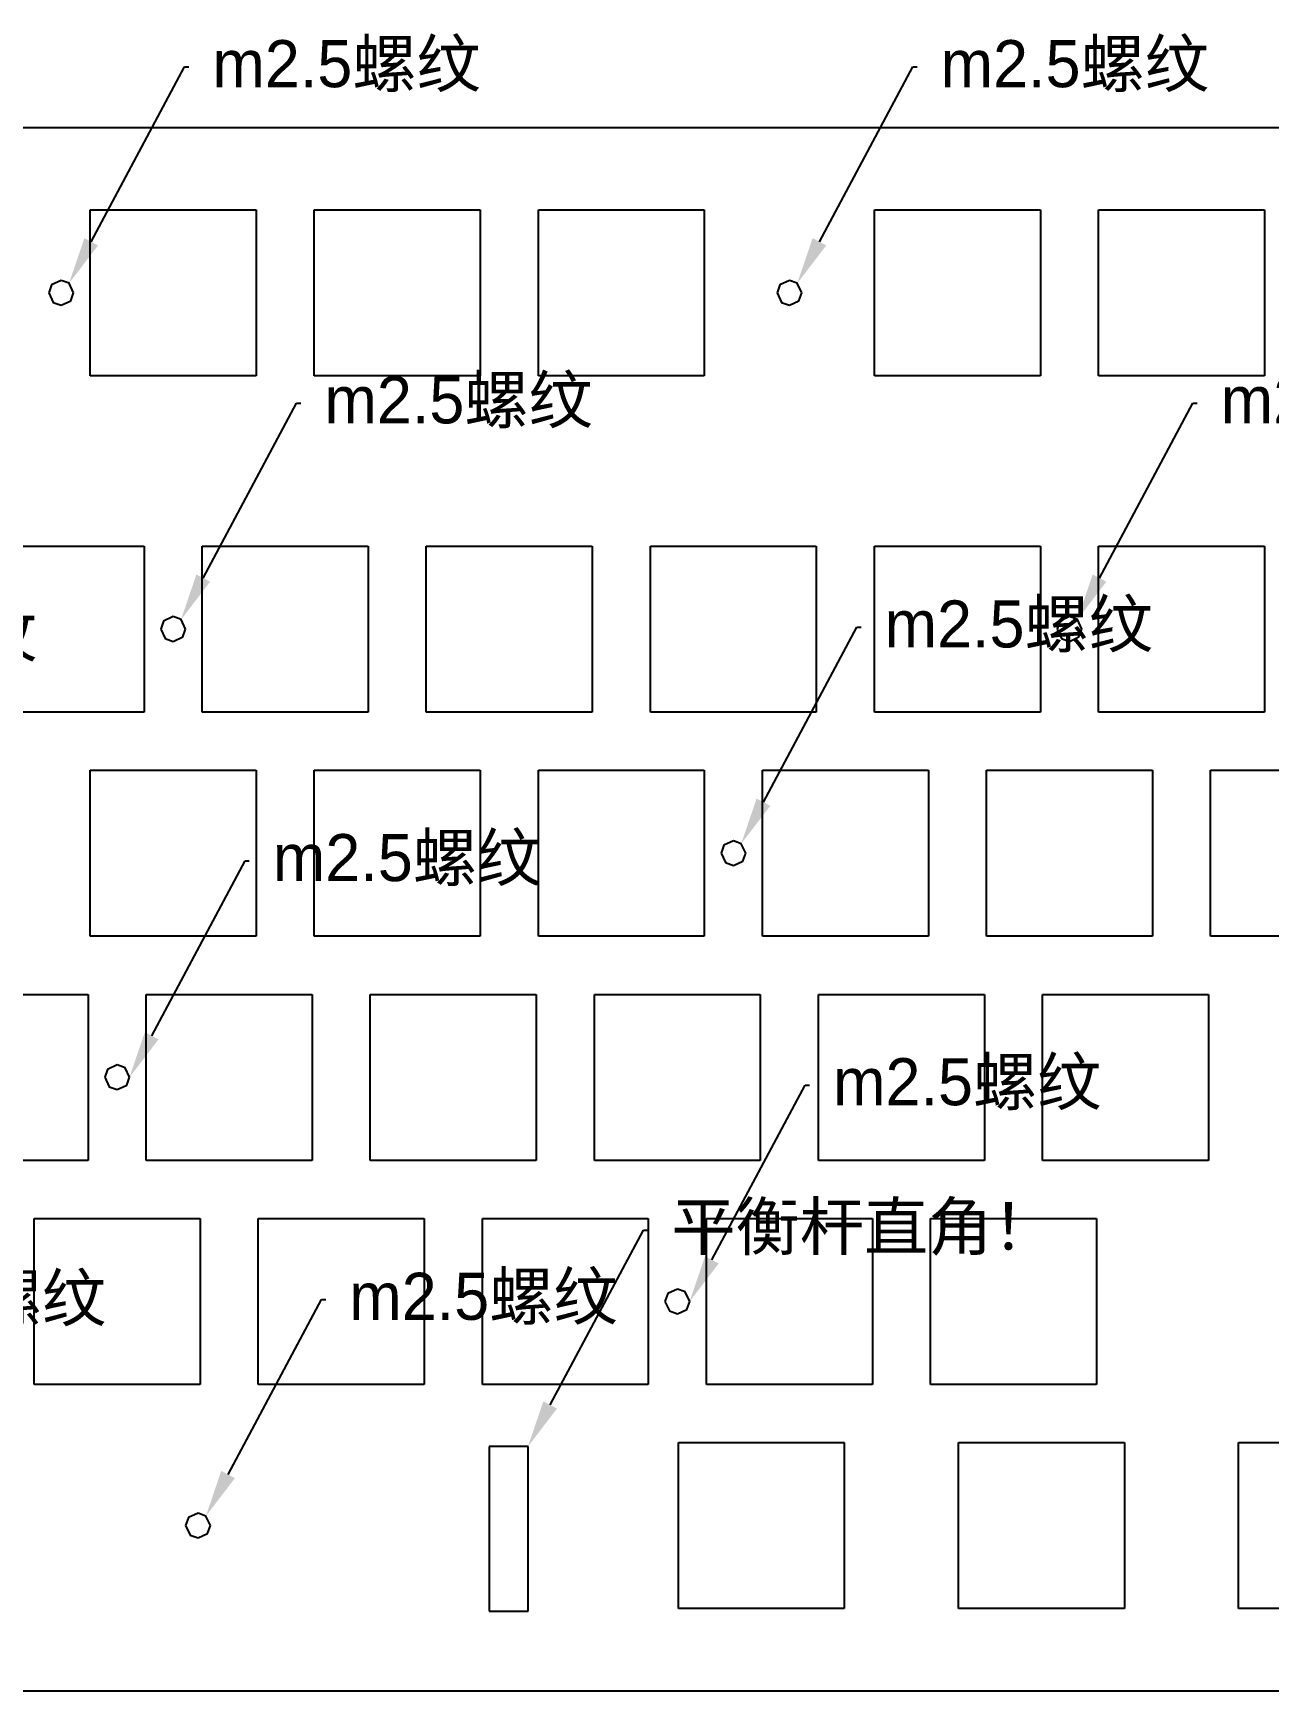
# Model space of a CAD drawing. Header units: millimetres. Extents: x -38 to 344, y 35 to 195.
# Drawn here: x 105.4 to 210.4, y 37.9 to 178.8 of the extents above; entities that cross this region are included whole.
import ezdxf
from ezdxf import colors
from ezdxf.entities.mleader import LeaderData, LeaderLine
from ezdxf.math import Vec2, Vec3

# ---------------------------------------------------------------- set-up
doc = ezdxf.new("R2010")
doc.units = ezdxf.units.MM

msp = doc.modelspace()

# ---------------------------------------------------------------- linework, layer by layer
at = {"color": 7, "linetype": 'Continuous'}
for p, q in [((-38.34, 170.74), (272.98, 170.74)), ((110.26, 163.75), (124.36, 163.75)), ((110.26, 149.65), (110.26, 163.75)), ((124.36, 163.75), (124.36, 149.65)), ((129.3, 163.75), (143.4, 163.75)), ((129.3, 149.65), (129.3, 163.75)), ((143.4, 163.75), (143.4, 149.65)), ((148.34, 163.75), (162.44, 163.75)), ((148.34, 149.65), (148.34, 163.75)), ((162.44, 163.75), (162.44, 149.65)), ((176.9, 163.75), (191, 163.75)), ((176.9, 149.65), (176.9, 163.75)), ((191, 163.75), (191, 149.65)), ((195.94, 163.75), (210.04, 163.75)), ((195.94, 149.65), (195.94, 163.75)), ((210.04, 163.75), (210.04, 149.65)), ((124.36, 149.65), (110.26, 149.65)), ((143.4, 149.65), (129.3, 149.65)), ((162.44, 149.65), (148.34, 149.65)), ((191, 149.65), (176.9, 149.65)), ((210.04, 149.65), (195.94, 149.65)), ((100.74, 135.18), (114.84, 135.18)), ((114.84, 135.18), (114.84, 121.08)), ((119.78, 135.18), (133.88, 135.18)), ((119.78, 121.08), (119.78, 135.18)), ((133.88, 135.18), (133.88, 121.08)), ((138.82, 135.18), (152.92, 135.18)), ((138.82, 121.08), (138.82, 135.18)), ((152.92, 135.18), (152.92, 121.08)), ((157.86, 135.18), (171.96, 135.18)), ((157.86, 121.08), (157.86, 135.18)), ((171.96, 135.18), (171.96, 121.08)), ((176.9, 135.18), (191, 135.18)), ((176.9, 121.08), (176.9, 135.18)), ((191, 135.18), (191, 121.08)), ((195.94, 135.18), (210.04, 135.18)), ((195.94, 121.08), (195.94, 135.18)), ((210.04, 135.18), (210.04, 121.08)), ((114.84, 121.08), (100.74, 121.08)), ((133.88, 121.08), (119.78, 121.08)), ((152.92, 121.08), (138.82, 121.08)), ((171.96, 121.08), (157.86, 121.08)), ((191, 121.08), (176.9, 121.08)), ((210.04, 121.08), (195.94, 121.08)), ((110.26, 116.14), (124.36, 116.14)), ((110.26, 102.04), (110.26, 116.14)), ((124.36, 116.14), (124.36, 102.04)), ((129.3, 116.14), (143.4, 116.14)), ((129.3, 102.04), (129.3, 116.14)), ((143.4, 116.14), (143.4, 102.04)), ((148.34, 116.14), (162.44, 116.14)), ((148.34, 102.04), (148.34, 116.14)), ((162.44, 116.14), (162.44, 102.04)), ((167.38, 116.14), (181.48, 116.14)), ((167.38, 102.04), (167.38, 116.14)), ((181.48, 116.14), (181.48, 102.04)), ((186.42, 116.14), (200.52, 116.14)), ((186.42, 102.04), (186.42, 116.14)), ((200.52, 116.14), (200.52, 102.04)), ((205.46, 116.14), (219.56, 116.14)), ((205.46, 102.04), (205.46, 116.14)), ((124.36, 102.04), (110.26, 102.04)), ((143.4, 102.04), (129.3, 102.04)), ((162.44, 102.04), (148.34, 102.04)), ((181.48, 102.04), (167.38, 102.04)), ((200.52, 102.04), (186.42, 102.04)), ((219.56, 102.04), (205.46, 102.04)), ((95.98, 97.1), (110.08, 97.1)), ((110.08, 97.1), (110.08, 83)), ((115.02, 97.1), (129.12, 97.1)), ((115.02, 83), (115.02, 97.1)), ((129.12, 97.1), (129.12, 83)), ((134.06, 97.1), (148.16, 97.1)), ((134.06, 83), (134.06, 97.1)), ((148.16, 97.1), (148.16, 83)), ((153.1, 97.1), (167.2, 97.1)), ((153.1, 83), (153.1, 97.1)), ((167.2, 97.1), (167.2, 83)), ((172.14, 97.1), (186.24, 97.1)), ((172.14, 83), (172.14, 97.1)), ((186.24, 97.1), (186.24, 83)), ((191.18, 97.1), (205.28, 97.1)), ((191.18, 83), (191.18, 97.1)), ((205.28, 97.1), (205.28, 83)), ((110.08, 83), (95.98, 83)), ((129.12, 83), (115.02, 83)), ((148.16, 83), (134.06, 83)), ((167.2, 83), (153.1, 83)), ((186.24, 83), (172.14, 83)), ((205.28, 83), (191.18, 83)), ((105.5, 78.06), (119.6, 78.06)), ((105.5, 63.96), (105.5, 78.06)), ((119.6, 78.06), (119.6, 63.96)), ((124.54, 78.06), (138.64, 78.06)), ((124.54, 63.96), (124.54, 78.06)), ((138.64, 78.06), (138.64, 63.96)), ((143.58, 78.06), (157.68, 78.06)), ((143.58, 63.96), (143.58, 78.06)), ((157.68, 78.06), (157.68, 63.96)), ((162.62, 78.06), (176.72, 78.06)), ((162.62, 63.96), (162.62, 78.06)), ((176.72, 78.06), (176.72, 63.96)), ((181.66, 78.06), (195.76, 78.06)), ((181.66, 63.96), (181.66, 78.06)), ((195.76, 78.06), (195.76, 63.96)), ((119.6, 63.96), (105.5, 63.96)), ((138.64, 63.96), (124.54, 63.96)), ((157.68, 63.96), (143.58, 63.96)), ((176.72, 63.96), (162.62, 63.96)), ((195.76, 63.96), (181.66, 63.96)), ((147.46, 58.69), (144.17, 58.69)), ((144.17, 58.69), (144.17, 44.69)), ((147.46, 44.69), (147.46, 58.69)), ((160.24, 59.02), (174.34, 59.02)), ((160.24, 44.92), (160.24, 59.02)), ((174.34, 59.02), (174.34, 44.92)), ((184.04, 59.02), (198.14, 59.02)), ((184.04, 44.92), (184.04, 59.02)), ((198.14, 59.02), (198.14, 44.92)), ((207.84, 59.02), (221.94, 59.02)), ((207.84, 44.92), (207.84, 59.02)), ((144.17, 44.69), (147.46, 44.69)), ((174.34, 44.92), (160.24, 44.92)), ((198.14, 44.92), (184.04, 44.92)), ((221.94, 44.92), (207.84, 44.92)), ((-18.85, 37.93), (300.89, 37.93))]:
    msp.add_line(p, q, dxfattribs=at)
at = {"color": 7, "linetype": 'Continuous', "flags": 128}
for points in [[(107.79, 157.75), (106.98, 157.37), (106.74, 156.7)], [(108.84, 156.7), (108.46, 157.51), (107.79, 157.75)], [(169.67, 157.75), (168.86, 157.37), (168.62, 156.7)], [(170.72, 156.7), (170.34, 157.51), (169.67, 157.75)], [(106.74, 156.7), (107.12, 155.89), (107.79, 155.65)], [(107.79, 155.65), (108.6, 156.03), (108.84, 156.7)], [(168.62, 156.7), (169, 155.89), (169.67, 155.65)], [(169.67, 155.65), (170.48, 156.03), (170.72, 156.7)], [(117.31, 129.19), (116.5, 128.81), (116.26, 128.14)], [(118.36, 128.14), (117.98, 128.94), (117.31, 129.19)], [(193.47, 129.19), (192.66, 128.81), (192.42, 128.14)], [(194.52, 128.14), (194.14, 128.94), (193.47, 129.19)], [(116.26, 128.14), (116.64, 127.33), (117.31, 127.09)], [(117.31, 127.09), (118.12, 127.47), (118.36, 128.14)], [(192.42, 128.14), (192.8, 127.33), (193.47, 127.09)], [(193.47, 127.09), (194.28, 127.47), (194.52, 128.14)], [(164.91, 110.15), (164.1, 109.77), (163.86, 109.1)], [(165.96, 109.1), (165.58, 109.9), (164.91, 110.15)], [(163.86, 109.1), (164.24, 108.29), (164.91, 108.05)], [(164.91, 108.05), (165.72, 108.43), (165.96, 109.1)], [(112.55, 91.11), (111.74, 90.73), (111.5, 90.06)], [(113.6, 90.06), (113.22, 90.86), (112.55, 91.11)], [(111.5, 90.06), (111.88, 89.25), (112.55, 89.01)], [(112.55, 89.01), (113.36, 89.38), (113.6, 90.06)], [(160.15, 72.06), (159.34, 71.69), (159.1, 71.02)], [(161.2, 71.02), (160.82, 71.82), (160.15, 72.06)], [(159.1, 71.02), (159.48, 70.21), (160.15, 69.97)], [(160.15, 69.97), (160.96, 70.34), (161.2, 71.02)], [(119.42, 53.02), (118.61, 52.65), (118.37, 51.97)], [(120.47, 51.97), (120.09, 52.78), (119.42, 53.02)], [(118.37, 51.97), (118.75, 51.17), (119.42, 50.92)], [(119.42, 50.92), (120.22, 51.3), (120.47, 51.97)]]:
    msp.add_lwpolyline(points, dxfattribs=at)

# ---------------------------------------------------------------- leaders
ml = msp.add_multileader_mtext('Standard')
ml.set_content('m2.5{\\fSimSun|b0|i0|c134|p2;螺纹}', color=256)
ml.set_leader_properties()
ml.build(insert=Vec2(0, 0))
ml.multileader.update_dxf_attribs({"text_right_attachment_type": 6, "dogleg_length": 0.36})
ctx = ml.context
ctx.base_point, ctx.plane_origin = Vec3(118.64, 175.89), Vec3(108.46, 157.51)
ctx.right_attachment = 6
notes = []
notes.append((ctx, [(0, (1, 1, 0), (118.28, 175.89), (1, 0), 0.36, [(0, [(108.46, 157.51)], 0, [])])]))
ctx.mtext.insert, ctx.mtext.flow_direction = Vec3(120.64, 178.17), 5
ml = msp.add_multileader_mtext('Standard')
ml.set_content('m2.5{\\fSimSun|b0|i0|c134|p2;螺纹}', color=256)
ml.set_leader_properties()
ml.build(insert=Vec2(0, 0))
ml.multileader.update_dxf_attribs({"text_right_attachment_type": 6, "dogleg_length": 0.36})
ctx = ml.context
ctx.base_point, ctx.plane_origin = Vec3(180.52, 175.89), Vec3(170.34, 157.51)
ctx.right_attachment = 6
notes.append((ctx, [(0, (1, 1, 0), (180.16, 175.89), (1, 0), 0.36, [(0, [(170.34, 157.51)], 0, [])])]))
ctx.mtext.insert, ctx.mtext.flow_direction = Vec3(182.52, 178.17), 5
ml = msp.add_multileader_mtext('Standard')
ml.set_content('m2.5{\\fSimSun|b0|i0|c134|p2;螺纹}', color=256)
ml.set_leader_properties()
ml.build(insert=Vec2(0, 0))
ml.multileader.update_dxf_attribs({"text_right_attachment_type": 6, "dogleg_length": 0.36})
ctx = ml.context
ctx.base_point, ctx.plane_origin = Vec3(128.16, 147.33), Vec3(117.98, 128.94)
ctx.right_attachment = 6
notes.append((ctx, [(0, (1, 1, 0), (127.8, 147.33), (1, 0), 0.36, [(0, [(117.98, 128.94)], 0, [])])]))
ctx.mtext.insert, ctx.mtext.flow_direction = Vec3(130.16, 149.61), 5
ml = msp.add_multileader_mtext('Standard')
ml.set_content('m2.5{\\fSimSun|b0|i0|c134|p2;螺纹}', color=256)
ml.set_leader_properties()
ml.build(insert=Vec2(0, 0))
ml.multileader.update_dxf_attribs({"text_right_attachment_type": 6, "dogleg_length": 0.36})
ctx = ml.context
ctx.base_point, ctx.plane_origin = Vec3(204.32, 147.33), Vec3(194.14, 128.94)
ctx.right_attachment = 6
notes.append((ctx, [(0, (1, 1, 0), (203.96, 147.33), (1, 0), 0.36, [(0, [(194.14, 128.94)], 0, [])])]))
ctx.mtext.insert, ctx.mtext.flow_direction = Vec3(206.32, 149.61), 5
ml = msp.add_multileader_mtext('Standard')
ml.set_content('m2.5{\\fSimSun|b0|i0|c134|p2;螺纹}', color=256)
ml.set_leader_properties()
ml.build(insert=Vec2(0, 0))
ml.multileader.update_dxf_attribs({"text_right_attachment_type": 6, "dogleg_length": 0.36})
ctx = ml.context
ctx.base_point, ctx.plane_origin = Vec3(175.76, 128.29), Vec3(165.58, 109.9)
ctx.right_attachment = 6
notes.append((ctx, [(0, (1, 1, 0), (175.4, 128.29), (1, 0), 0.36, [(0, [(165.58, 109.9)], 0, [])])]))
ctx.mtext.insert, ctx.mtext.flow_direction = Vec3(177.76, 130.57), 5
ml = msp.add_multileader_mtext('Standard')
ml.set_content('m2.5{\\fSimSun|b0|i0|c134|p2;螺纹}', color=256)
ml.set_leader_properties()
ml.build(insert=Vec2(0, 0))
ml.multileader.update_dxf_attribs({"text_right_attachment_type": 6, "dogleg_length": 0.36})
ctx = ml.context
ctx.base_point, ctx.plane_origin = Vec3(80.94, 127.48), Vec3(70.76, 109.1)
ctx.right_attachment = 6
notes.append((ctx, [(0, (1, 1, 0), (80.58, 127.48), (1, 0), 0.36, [(0, [(70.76, 109.1)], 0, [])])]))
ctx.mtext.insert, ctx.mtext.flow_direction = Vec3(82.94, 129.76), 5
ml = msp.add_multileader_mtext('Standard')
ml.set_content('m2.5{\\fSimSun|b0|i0|c134|p2;螺纹}', color=256)
ml.set_leader_properties()
ml.build(insert=Vec2(0, 0))
ml.multileader.update_dxf_attribs({"text_right_attachment_type": 6, "dogleg_length": 0.36})
ctx = ml.context
ctx.base_point, ctx.plane_origin = Vec3(123.78, 108.44), Vec3(113.6, 90.06)
ctx.right_attachment = 6
notes.append((ctx, [(0, (1, 1, 0), (123.42, 108.44), (1, 0), 0.36, [(0, [(113.6, 90.06)], 0, [])])]))
ctx.mtext.insert, ctx.mtext.flow_direction = Vec3(125.78, 110.72), 5
ml = msp.add_multileader_mtext('Standard')
ml.set_content('m2.5{\\fSimSun|b0|i0|c134|p2;螺纹}', color=256)
ml.set_leader_properties()
ml.build(insert=Vec2(0, 0))
ml.multileader.update_dxf_attribs({"text_right_attachment_type": 6, "dogleg_length": 0.36})
ctx = ml.context
ctx.base_point, ctx.plane_origin = Vec3(171.38, 89.4), Vec3(161.2, 71.02)
ctx.right_attachment = 6
notes.append((ctx, [(0, (1, 1, 0), (171.02, 89.4), (1, 0), 0.36, [(0, [(161.2, 71.02)], 0, [])])]))
ctx.mtext.insert, ctx.mtext.flow_direction = Vec3(173.38, 91.68), 5
ml = msp.add_multileader_mtext('Standard')
ml.set_content('{\\fSimSun|b0|i0|c134|p2;平衡杆直角！}', color=256)
ml.set_leader_properties()
ml.build(insert=Vec2(0, 0))
ml.multileader.update_dxf_attribs({"text_right_attachment_type": 6, "dogleg_length": 0.36})
ctx = ml.context
ctx.base_point, ctx.plane_origin = Vec3(157.64, 77.08), Vec3(147.46, 58.69)
ctx.right_attachment = 6
notes.append((ctx, [(0, (1, 1, 0), (157.28, 77.08), (1, 0), 0.36, [(0, [(147.46, 58.69)], 0, [])])]))
ctx.mtext.insert, ctx.mtext.flow_direction = Vec3(159.64, 79.38), 5
ml = msp.add_multileader_mtext('Standard')
ml.set_content('m2.5{\\fSimSun|b0|i0|c134|p2;螺纹}', color=256)
ml.set_leader_properties()
ml.build(insert=Vec2(0, 0))
ml.multileader.update_dxf_attribs({"text_right_attachment_type": 6, "dogleg_length": 0.36})
ctx = ml.context
ctx.base_point, ctx.plane_origin = Vec3(86.81, 71.03), Vec3(76.63, 52.65)
ctx.right_attachment = 6
notes.append((ctx, [(0, (1, 1, 0), (86.45, 71.03), (1, 0), 0.36, [(0, [(76.63, 52.65)], 0, [])])]))
ctx.mtext.insert, ctx.mtext.flow_direction = Vec3(88.81, 73.31), 5
ml = msp.add_multileader_mtext('Standard')
ml.set_content('m2.5{\\fSimSun|b0|i0|c134|p2;螺纹}', color=256)
ml.set_leader_properties()
ml.build(insert=Vec2(0, 0))
ml.multileader.update_dxf_attribs({"text_right_attachment_type": 6, "dogleg_length": 0.36})
ctx = ml.context
ctx.base_point, ctx.plane_origin = Vec3(130.27, 71.17), Vec3(120.09, 52.78)
ctx.right_attachment = 6
notes.append((ctx, [(0, (1, 1, 0), (129.91, 71.17), (1, 0), 0.36, [(0, [(120.09, 52.78)], 0, [])])]))
ctx.mtext.insert, ctx.mtext.flow_direction = Vec3(132.27, 73.45), 5
for ctx, leaders in notes:
    for number, flags, end, landing, length, lines in leaders:
        leader = LeaderData()
        leader.index, (leader.has_last_leader_line, leader.has_dogleg_vector, leader.attachment_direction) = number, flags
        leader.last_leader_point, leader.dogleg_vector, leader.dogleg_length = Vec3(end), Vec3(landing), length
        for number, points, colour, breaks in lines:
            line = LeaderLine()
            line.index, line.vertices, line.color, line.breaks = number, Vec3.list(points), colors.encode_raw_color(colour), breaks
            leader.lines.append(line)
        ctx.leaders.append(leader)

doc.saveas('drawing.dxf')
